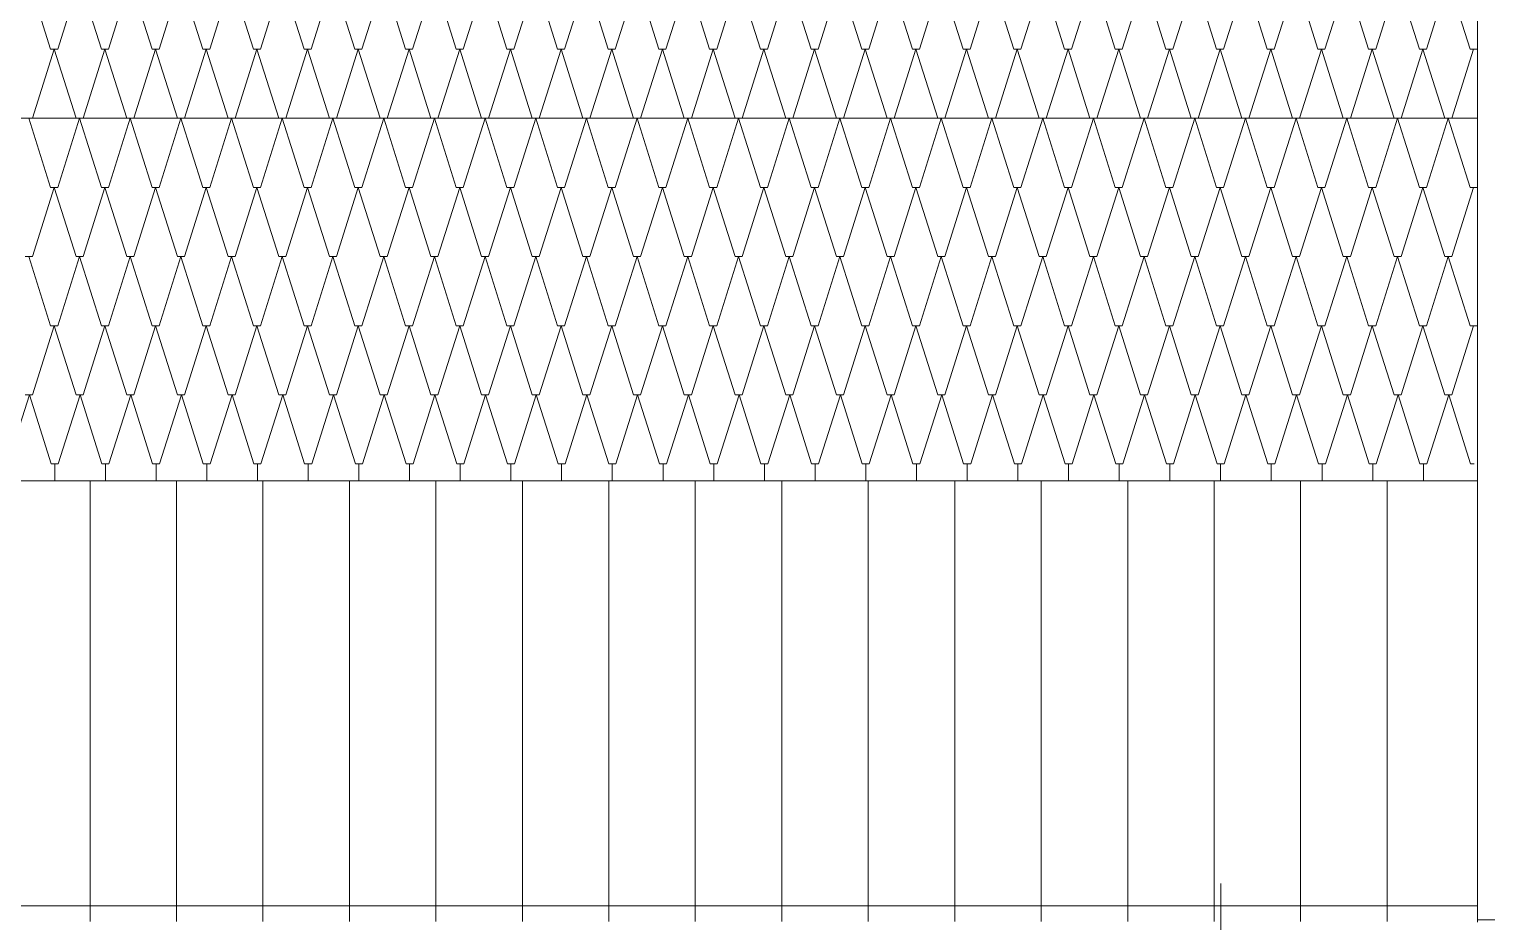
# Model space of a CAD drawing. Header units: millimetres. Extents: x 2399 to 111977, y 1313 to 59551.
# Drawn here: x 77192 to 81462, y 36665 to 39283 of the extents above; entities that cross this region are included whole.
import ezdxf

# ---------------------------------------------------------------- set-up
doc = ezdxf.new("R2010")
doc.units = ezdxf.units.MM
doc.linetypes.add('Невидимая', pattern=[391.222223, 282.222223, -109])
doc.linetypes.add('Штрихпунктирная', pattern=[670.277762, 352.777767, -176.388884, 0, -141.111112])
doc.layers.add('hatch1', color=7, linetype='Continuous', lineweight=20, true_color=0x6a6a6a)
doc.layers.add('main line', color=7, linetype='Continuous', lineweight=13)

msp = doc.modelspace()

# ---------------------------------------------------------------- linework, layer by layer
at = {"layer": 'hatch1', "color": 251, "linetype": 'Continuous', "lineweight": 20, "true_color": 0x6a6a6a}
for p, q in [((77190.8958, 39426.3344), (77254.8439, 39223.6847)), ((77339.3833, 39426.3344), (77275.4352, 39223.6847)), ((77339.3833, 39426.3344), (77403.3315, 39223.6847)), ((77487.8709, 39426.3344), (77423.9228, 39223.6847)), ((77487.8709, 39426.3344), (77551.8191, 39223.6847)), ((77636.3585, 39426.3344), (77572.4104, 39223.6847)), ((77636.3585, 39426.3344), (77700.3067, 39223.6847)), ((77784.8461, 39426.3344), (77720.898, 39223.6847)), ((77784.8461, 39426.3344), (77848.7942, 39223.6847)), ((77933.3337, 39426.3344), (77869.3856, 39223.6847)), ((77933.3337, 39426.3344), (77997.2818, 39223.6847)), ((78081.8213, 39426.3344), (78017.8732, 39223.6847)), ((78081.8213, 39426.3344), (78145.7694, 39223.6847)), ((78230.3089, 39426.3344), (78166.3607, 39223.6847)), ((78230.3089, 39426.3344), (78294.257, 39223.6847)), ((78378.7965, 39426.3344), (78314.8483, 39223.6847)), ((78378.7965, 39426.3344), (78442.7446, 39223.6847)), ((78527.284, 39426.3344), (78463.3359, 39223.6847)), ((78527.284, 39426.3344), (78591.2322, 39223.6847)), ((78675.7716, 39426.3344), (78611.8235, 39223.6847)), ((78675.7716, 39426.3344), (78739.7198, 39223.6847)), ((78824.2592, 39426.3344), (78760.3111, 39223.6847)), ((78824.2592, 39426.3344), (78888.2074, 39223.6847)), ((78972.7468, 39426.3344), (78908.7987, 39223.6847)), ((78972.7468, 39426.3344), (79036.6949, 39223.6847)), ((79121.2344, 39426.3344), (79057.2863, 39223.6847)), ((79121.2344, 39426.3344), (79185.1825, 39223.6847)), ((79269.722, 39426.3344), (79205.7739, 39223.6847)), ((79269.722, 39426.3344), (79333.6701, 39223.6847)), ((79418.2096, 39426.3344), (79354.2614, 39223.6847)), ((79418.2096, 39426.3344), (79482.1577, 39223.6847)), ((79566.6972, 39426.3344), (79502.749, 39223.6847)), ((79566.6972, 39426.3344), (79630.6453, 39223.6847)), ((79715.1847, 39426.3344), (79651.2366, 39223.6847)), ((79715.1847, 39426.3344), (79779.1329, 39223.6847)), ((79863.6723, 39426.3344), (79799.7242, 39223.6847)), ((79863.6723, 39426.3344), (79927.6205, 39223.6847)), ((80012.1599, 39426.3344), (79948.2118, 39223.6847)), ((80012.1599, 39426.3344), (80076.1081, 39223.6847)), ((80160.6475, 39426.3344), (80096.6994, 39223.6847)), ((80160.6475, 39426.3344), (80224.5956, 39223.6847)), ((80309.1351, 39426.3344), (80245.187, 39223.6847)), ((80309.1351, 39426.3344), (80373.0832, 39223.6847)), ((80457.6227, 39426.3344), (80393.6746, 39223.6847)), ((80457.6227, 39426.3344), (80521.5708, 39223.6847)), ((80606.1103, 39426.3344), (80542.1621, 39223.6847)), ((80606.1103, 39426.3344), (80670.0584, 39223.6847)), ((80754.5979, 39426.3344), (80690.6497, 39223.6847)), ((80754.5979, 39426.3344), (80818.546, 39223.6847)), ((80903.0855, 39426.3344), (80839.1373, 39223.6847)), ((80903.0855, 39426.3344), (80967.0336, 39223.6847)), ((81051.573, 39426.3344), (80987.6249, 39223.6847)), ((81051.573, 39426.3344), (81115.5212, 39223.6847)), ((81200.0606, 39426.3344), (81136.1125, 39223.6847)), ((81200.0606, 39426.3344), (81264.0088, 39223.6847)), ((81348.5482, 39426.3344), (81284.6001, 39223.6847)), ((81348.5482, 39426.3344), (81412.4963, 39223.6847)), ((77265.1395, 39223.6847), (77201.1914, 39021.035)), ((77275.4352, 39223.6847), (77254.8439, 39223.6847)), ((77265.1395, 39223.6847), (77329.0877, 39021.035)), ((77413.6271, 39223.6847), (77349.679, 39021.035)), ((77423.9228, 39223.6847), (77403.3315, 39223.6847)), ((77413.6271, 39223.6847), (77477.5753, 39021.035)), ((77562.1147, 39223.6847), (77498.1666, 39021.035)), ((77572.4104, 39223.6847), (77551.8191, 39223.6847)), ((77562.1147, 39223.6847), (77626.0629, 39021.035)), ((77710.6023, 39223.6847), (77646.6542, 39021.035)), ((77720.898, 39223.6847), (77700.3067, 39223.6847)), ((77710.6023, 39223.6847), (77774.5504, 39021.035)), ((77859.0899, 39223.6847), (77795.1418, 39021.035)), ((77869.3856, 39223.6847), (77848.7942, 39223.6847)), ((77859.0899, 39223.6847), (77923.038, 39021.035)), ((78007.5775, 39223.6847), (77943.6294, 39021.035)), ((78017.8732, 39223.6847), (77997.2818, 39223.6847)), ((78007.5775, 39223.6847), (78071.5256, 39021.035)), ((78156.0651, 39223.6847), (78092.1169, 39021.035)), ((78166.3607, 39223.6847), (78145.7694, 39223.6847)), ((78156.0651, 39223.6847), (78220.0132, 39021.035)), ((78304.5527, 39223.6847), (78240.6045, 39021.035)), ((78314.8483, 39223.6847), (78294.257, 39223.6847)), ((78304.5527, 39223.6847), (78368.5008, 39021.035)), ((78453.0403, 39223.6847), (78389.0921, 39021.035)), ((78463.3359, 39223.6847), (78442.7446, 39223.6847)), ((78453.0403, 39223.6847), (78516.9884, 39021.035)), ((78601.5278, 39223.6847), (78537.5797, 39021.035)), ((78611.8235, 39223.6847), (78591.2322, 39223.6847)), ((78601.5278, 39223.6847), (78665.476, 39021.035)), ((78750.0154, 39223.6847), (78686.0673, 39021.035)), ((78760.3111, 39223.6847), (78739.7198, 39223.6847)), ((78750.0154, 39223.6847), (78813.9636, 39021.035)), ((78898.503, 39223.6847), (78834.5549, 39021.035)), ((78908.7987, 39223.6847), (78888.2074, 39223.6847)), ((78898.503, 39223.6847), (78962.4511, 39021.035)), ((79046.9906, 39223.6847), (78983.0425, 39021.035)), ((79057.2863, 39223.6847), (79036.6949, 39223.6847)), ((79046.9906, 39223.6847), (79110.9387, 39021.035)), ((79195.4782, 39223.6847), (79131.5301, 39021.035)), ((79205.7739, 39223.6847), (79185.1825, 39223.6847)), ((79195.4782, 39223.6847), (79259.4263, 39021.035)), ((79343.9658, 39223.6847), (79280.0176, 39021.035)), ((79354.2614, 39223.6847), (79333.6701, 39223.6847)), ((79343.9658, 39223.6847), (79407.9139, 39021.035)), ((79492.4534, 39223.6847), (79428.5052, 39021.035)), ((79502.749, 39223.6847), (79482.1577, 39223.6847)), ((79492.4534, 39223.6847), (79556.4015, 39021.035)), ((79640.941, 39223.6847), (79576.9928, 39021.035)), ((79651.2366, 39223.6847), (79630.6453, 39223.6847)), ((79640.941, 39223.6847), (79704.8891, 39021.035)), ((79789.4285, 39223.6847), (79725.4804, 39021.035)), ((79799.7242, 39223.6847), (79779.1329, 39223.6847)), ((79789.4285, 39223.6847), (79853.3767, 39021.035)), ((79937.9161, 39223.6847), (79873.968, 39021.035)), ((79948.2118, 39223.6847), (79927.6205, 39223.6847)), ((79937.9161, 39223.6847), (80001.8643, 39021.035)), ((80086.4037, 39223.6847), (80022.4556, 39021.035)), ((80096.6994, 39223.6847), (80076.1081, 39223.6847)), ((80086.4037, 39223.6847), (80150.3519, 39021.035)), ((80234.8913, 39223.6847), (80170.9432, 39021.035)), ((80245.187, 39223.6847), (80224.5956, 39223.6847)), ((80234.8913, 39223.6847), (80298.8394, 39021.035)), ((80383.3789, 39223.6847), (80319.4308, 39021.035)), ((80393.6746, 39223.6847), (80373.0832, 39223.6847)), ((80383.3789, 39223.6847), (80447.327, 39021.035)), ((80531.8665, 39223.6847), (80467.9183, 39021.035)), ((80542.1621, 39223.6847), (80521.5708, 39223.6847)), ((80531.8665, 39223.6847), (80595.8146, 39021.035)), ((80680.3541, 39223.6847), (80616.4059, 39021.035)), ((80690.6497, 39223.6847), (80670.0584, 39223.6847)), ((80680.3541, 39223.6847), (80744.3022, 39021.035)), ((80828.8417, 39223.6847), (80764.8935, 39021.035)), ((80839.1373, 39223.6847), (80818.546, 39223.6847)), ((80828.8417, 39223.6847), (80892.7898, 39021.035)), ((80977.3292, 39223.6847), (80913.3811, 39021.035)), ((80987.6249, 39223.6847), (80967.0336, 39223.6847)), ((80977.3292, 39223.6847), (81041.2774, 39021.035)), ((81125.8168, 39223.6847), (81061.8687, 39021.035)), ((81136.1125, 39223.6847), (81115.5212, 39223.6847)), ((81125.8168, 39223.6847), (81189.765, 39021.035)), ((81274.3044, 39223.6847), (81210.3563, 39021.035)), ((81284.6001, 39223.6847), (81264.0088, 39223.6847)), ((81274.3044, 39223.6847), (81338.2526, 39021.035)), ((81422.792, 39223.6847), (81358.8439, 39021.035)), ((81433.0877, 39223.6847), (81412.4963, 39223.6847)), ((77201.1914, 39021.035), (77180.6001, 39021.035)), ((77190.8958, 39021.035), (77254.8439, 38818.3853)), ((77339.3833, 39021.035), (77275.4352, 38818.3853)), ((77349.679, 39021.035), (77329.0877, 39021.035)), ((77339.3833, 39021.035), (77403.3315, 38818.3853)), ((77487.8709, 39021.035), (77423.9228, 38818.3853)), ((77498.1666, 39021.035), (77477.5753, 39021.035)), ((77487.8709, 39021.035), (77551.8191, 38818.3853)), ((77636.3585, 39021.035), (77572.4104, 38818.3853)), ((77646.6542, 39021.035), (77626.0629, 39021.035)), ((77636.3585, 39021.035), (77700.3067, 38818.3853)), ((77784.8461, 39021.035), (77720.898, 38818.3853)), ((77795.1418, 39021.035), (77774.5504, 39021.035)), ((77784.8461, 39021.035), (77848.7942, 38818.3853)), ((77933.3337, 39021.035), (77869.3856, 38818.3853)), ((77943.6294, 39021.035), (77923.038, 39021.035)), ((77933.3337, 39021.035), (77997.2818, 38818.3853)), ((78081.8213, 39021.035), (78017.8732, 38818.3853)), ((78092.1169, 39021.035), (78071.5256, 39021.035)), ((78081.8213, 39021.035), (78145.7694, 38818.3853)), ((78230.3089, 39021.035), (78166.3607, 38818.3853)), ((78240.6045, 39021.035), (78220.0132, 39021.035)), ((78230.3089, 39021.035), (78294.257, 38818.3853)), ((78378.7965, 39021.035), (78314.8483, 38818.3853)), ((78389.0921, 39021.035), (78368.5008, 39021.035)), ((78378.7965, 39021.035), (78442.7446, 38818.3853)), ((78527.284, 39021.035), (78463.3359, 38818.3853)), ((78537.5797, 39021.035), (78516.9884, 39021.035)), ((78527.284, 39021.035), (78591.2322, 38818.3853)), ((78675.7716, 39021.035), (78611.8235, 38818.3853)), ((78686.0673, 39021.035), (78665.476, 39021.035)), ((78675.7716, 39021.035), (78739.7198, 38818.3853)), ((78824.2592, 39021.035), (78760.3111, 38818.3853)), ((78834.5549, 39021.035), (78813.9636, 39021.035)), ((78824.2592, 39021.035), (78888.2074, 38818.3853)), ((78972.7468, 39021.035), (78908.7987, 38818.3853)), ((78983.0425, 39021.035), (78962.4511, 39021.035)), ((78972.7468, 39021.035), (79036.6949, 38818.3853)), ((79121.2344, 39021.035), (79057.2863, 38818.3853)), ((79131.5301, 39021.035), (79110.9387, 39021.035)), ((79121.2344, 39021.035), (79185.1825, 38818.3853)), ((79269.722, 39021.035), (79205.7739, 38818.3853)), ((79280.0176, 39021.035), (79259.4263, 39021.035)), ((79269.722, 39021.035), (79333.6701, 38818.3853)), ((79418.2096, 39021.035), (79354.2614, 38818.3853)), ((79428.5052, 39021.035), (79407.9139, 39021.035)), ((79418.2096, 39021.035), (79482.1577, 38818.3853)), ((79566.6972, 39021.035), (79502.749, 38818.3853)), ((79576.9928, 39021.035), (79556.4015, 39021.035)), ((79566.6972, 39021.035), (79630.6453, 38818.3853)), ((79715.1847, 39021.035), (79651.2366, 38818.3853)), ((79725.4804, 39021.035), (79704.8891, 39021.035)), ((79715.1847, 39021.035), (79779.1329, 38818.3853)), ((79863.6723, 39021.035), (79799.7242, 38818.3853)), ((79873.968, 39021.035), (79853.3767, 39021.035)), ((79863.6723, 39021.035), (79927.6205, 38818.3853)), ((80012.1599, 39021.035), (79948.2118, 38818.3853)), ((80022.4556, 39021.035), (80001.8643, 39021.035)), ((80012.1599, 39021.035), (80076.1081, 38818.3853)), ((80160.6475, 39021.035), (80096.6994, 38818.3853)), ((80170.9432, 39021.035), (80150.3519, 39021.035)), ((80160.6475, 39021.035), (80224.5956, 38818.3853)), ((80309.1351, 39021.035), (80245.187, 38818.3853)), ((80319.4308, 39021.035), (80298.8394, 39021.035)), ((80309.1351, 39021.035), (80373.0832, 38818.3853)), ((80457.6227, 39021.035), (80393.6746, 38818.3853)), ((80467.9183, 39021.035), (80447.327, 39021.035)), ((80457.6227, 39021.035), (80521.5708, 38818.3853)), ((80606.1103, 39021.035), (80542.1621, 38818.3853)), ((80616.4059, 39021.035), (80595.8146, 39021.035)), ((80606.1103, 39021.035), (80670.0584, 38818.3853)), ((80754.5979, 39021.035), (80690.6497, 38818.3853)), ((80764.8935, 39021.035), (80744.3022, 39021.035)), ((80754.5979, 39021.035), (80818.546, 38818.3853)), ((80903.0855, 39021.035), (80839.1373, 38818.3853)), ((80913.3811, 39021.035), (80892.7898, 39021.035)), ((80903.0855, 39021.035), (80967.0336, 38818.3853)), ((81051.573, 39021.035), (80987.6249, 38818.3853)), ((81061.8687, 39021.035), (81041.2774, 39021.035)), ((81051.573, 39021.035), (81115.5212, 38818.3853)), ((81200.0606, 39021.035), (81136.1125, 38818.3853)), ((81210.3563, 39021.035), (81189.765, 39021.035)), ((81200.0606, 39021.035), (81264.0088, 38818.3853)), ((81348.5482, 39021.035), (81284.6001, 38818.3853)), ((81358.8439, 39021.035), (81338.2526, 39021.035)), ((81348.5482, 39021.035), (81412.4963, 38818.3853)), ((77265.1395, 38818.3853), (77201.1914, 38615.7357)), ((77275.4352, 38818.3853), (77254.8439, 38818.3853)), ((77265.1395, 38818.3853), (77329.0877, 38615.7357)), ((77413.6271, 38818.3853), (77349.679, 38615.7357)), ((77423.9228, 38818.3853), (77403.3315, 38818.3853)), ((77413.6271, 38818.3853), (77477.5753, 38615.7357)), ((77562.1147, 38818.3853), (77498.1666, 38615.7357)), ((77572.4104, 38818.3853), (77551.8191, 38818.3853)), ((77562.1147, 38818.3853), (77626.0629, 38615.7357)), ((77710.6023, 38818.3853), (77646.6542, 38615.7357)), ((77720.898, 38818.3853), (77700.3067, 38818.3853)), ((77710.6023, 38818.3853), (77774.5504, 38615.7357)), ((77859.0899, 38818.3853), (77795.1418, 38615.7357)), ((77869.3856, 38818.3853), (77848.7942, 38818.3853)), ((77859.0899, 38818.3853), (77923.038, 38615.7357)), ((78007.5775, 38818.3853), (77943.6294, 38615.7357)), ((78017.8732, 38818.3853), (77997.2818, 38818.3853)), ((78007.5775, 38818.3853), (78071.5256, 38615.7357)), ((78156.0651, 38818.3853), (78092.1169, 38615.7357)), ((78166.3607, 38818.3853), (78145.7694, 38818.3853)), ((78156.0651, 38818.3853), (78220.0132, 38615.7357)), ((78304.5527, 38818.3853), (78240.6045, 38615.7357)), ((78314.8483, 38818.3853), (78294.257, 38818.3853)), ((78304.5527, 38818.3853), (78368.5008, 38615.7357)), ((78453.0403, 38818.3853), (78389.0921, 38615.7357)), ((78463.3359, 38818.3853), (78442.7446, 38818.3853)), ((78453.0403, 38818.3853), (78516.9884, 38615.7357)), ((78601.5278, 38818.3853), (78537.5797, 38615.7357)), ((78611.8235, 38818.3853), (78591.2322, 38818.3853)), ((78601.5278, 38818.3853), (78665.476, 38615.7357)), ((78750.0154, 38818.3853), (78686.0673, 38615.7357)), ((78760.3111, 38818.3853), (78739.7198, 38818.3853)), ((78750.0154, 38818.3853), (78813.9636, 38615.7357)), ((78898.503, 38818.3853), (78834.5549, 38615.7357)), ((78908.7987, 38818.3853), (78888.2074, 38818.3853)), ((78898.503, 38818.3853), (78962.4511, 38615.7357)), ((79046.9906, 38818.3853), (78983.0425, 38615.7357)), ((79057.2863, 38818.3853), (79036.6949, 38818.3853)), ((79046.9906, 38818.3853), (79110.9387, 38615.7357)), ((79195.4782, 38818.3853), (79131.5301, 38615.7357)), ((79205.7739, 38818.3853), (79185.1825, 38818.3853)), ((79195.4782, 38818.3853), (79259.4263, 38615.7357)), ((79343.9658, 38818.3853), (79280.0176, 38615.7357)), ((79354.2614, 38818.3853), (79333.6701, 38818.3853)), ((79343.9658, 38818.3853), (79407.9139, 38615.7357)), ((79492.4534, 38818.3853), (79428.5052, 38615.7357)), ((79502.749, 38818.3853), (79482.1577, 38818.3853)), ((79492.4534, 38818.3853), (79556.4015, 38615.7357)), ((79640.941, 38818.3853), (79576.9928, 38615.7357)), ((79651.2366, 38818.3853), (79630.6453, 38818.3853)), ((79640.941, 38818.3853), (79704.8891, 38615.7357)), ((79789.4285, 38818.3853), (79725.4804, 38615.7357)), ((79799.7242, 38818.3853), (79779.1329, 38818.3853)), ((79789.4285, 38818.3853), (79853.3767, 38615.7357)), ((79937.9161, 38818.3853), (79873.968, 38615.7357)), ((79948.2118, 38818.3853), (79927.6205, 38818.3853)), ((79937.9161, 38818.3853), (80001.8643, 38615.7357)), ((80086.4037, 38818.3853), (80022.4556, 38615.7357)), ((80096.6994, 38818.3853), (80076.1081, 38818.3853)), ((80086.4037, 38818.3853), (80150.3519, 38615.7357)), ((80234.8913, 38818.3853), (80170.9432, 38615.7357)), ((80245.187, 38818.3853), (80224.5956, 38818.3853)), ((80234.8913, 38818.3853), (80298.8394, 38615.7357)), ((80383.3789, 38818.3853), (80319.4308, 38615.7357)), ((80393.6746, 38818.3853), (80373.0832, 38818.3853)), ((80383.3789, 38818.3853), (80447.327, 38615.7357)), ((80531.8665, 38818.3853), (80467.9183, 38615.7357)), ((80542.1621, 38818.3853), (80521.5708, 38818.3853)), ((80531.8665, 38818.3853), (80595.8146, 38615.7357)), ((80680.3541, 38818.3853), (80616.4059, 38615.7357)), ((80690.6497, 38818.3853), (80670.0584, 38818.3853)), ((80680.3541, 38818.3853), (80744.3022, 38615.7357)), ((80828.8417, 38818.3853), (80764.8935, 38615.7357)), ((80839.1373, 38818.3853), (80818.546, 38818.3853)), ((80828.8417, 38818.3853), (80892.7898, 38615.7357)), ((80977.3292, 38818.3853), (80913.3811, 38615.7357)), ((80987.6249, 38818.3853), (80967.0336, 38818.3853)), ((80977.3292, 38818.3853), (81041.2774, 38615.7357)), ((81125.8168, 38818.3853), (81061.8687, 38615.7357)), ((81136.1125, 38818.3853), (81115.5212, 38818.3853)), ((81125.8168, 38818.3853), (81189.765, 38615.7357)), ((81274.3044, 38818.3853), (81210.3563, 38615.7357)), ((81284.6001, 38818.3853), (81264.0088, 38818.3853)), ((81274.3044, 38818.3853), (81338.2526, 38615.7357)), ((81422.792, 38818.3853), (81358.8439, 38615.7357)), ((81433.0877, 38818.3853), (81412.4963, 38818.3853)), ((77201.1914, 38615.7357), (77180.6001, 38615.7357)), ((77190.8958, 38615.7357), (77254.8439, 38413.086)), ((77339.3833, 38615.7357), (77275.4352, 38413.086)), ((77349.679, 38615.7357), (77329.0877, 38615.7357)), ((77339.3833, 38615.7357), (77403.3315, 38413.086)), ((77487.8709, 38615.7357), (77423.9228, 38413.086)), ((77498.1666, 38615.7357), (77477.5753, 38615.7357)), ((77487.8709, 38615.7357), (77551.8191, 38413.086)), ((77636.3585, 38615.7357), (77572.4104, 38413.086)), ((77646.6542, 38615.7357), (77626.0629, 38615.7357)), ((77636.3585, 38615.7357), (77700.3067, 38413.086)), ((77784.8461, 38615.7357), (77720.898, 38413.086)), ((77795.1418, 38615.7357), (77774.5504, 38615.7357)), ((77784.8461, 38615.7357), (77848.7942, 38413.086)), ((77933.3337, 38615.7357), (77869.3856, 38413.086)), ((77943.6294, 38615.7357), (77923.038, 38615.7357)), ((77933.3337, 38615.7357), (77997.2818, 38413.086)), ((78081.8213, 38615.7357), (78017.8732, 38413.086)), ((78092.1169, 38615.7357), (78071.5256, 38615.7357)), ((78081.8213, 38615.7357), (78145.7694, 38413.086)), ((78230.3089, 38615.7357), (78166.3607, 38413.086)), ((78240.6045, 38615.7357), (78220.0132, 38615.7357)), ((78230.3089, 38615.7357), (78294.257, 38413.086)), ((78378.7965, 38615.7357), (78314.8483, 38413.086)), ((78389.0921, 38615.7357), (78368.5008, 38615.7357)), ((78378.7965, 38615.7357), (78442.7446, 38413.086)), ((78527.284, 38615.7357), (78463.3359, 38413.086)), ((78537.5797, 38615.7357), (78516.9884, 38615.7357)), ((78527.284, 38615.7357), (78591.2322, 38413.086)), ((78675.7716, 38615.7357), (78611.8235, 38413.086)), ((78686.0673, 38615.7357), (78665.476, 38615.7357)), ((78675.7716, 38615.7357), (78739.7198, 38413.086)), ((78824.2592, 38615.7357), (78760.3111, 38413.086)), ((78834.5549, 38615.7357), (78813.9636, 38615.7357)), ((78824.2592, 38615.7357), (78888.2074, 38413.086)), ((78972.7468, 38615.7357), (78908.7987, 38413.086)), ((78983.0425, 38615.7357), (78962.4511, 38615.7357)), ((78972.7468, 38615.7357), (79036.6949, 38413.086)), ((79121.2344, 38615.7357), (79057.2863, 38413.086)), ((79131.5301, 38615.7357), (79110.9387, 38615.7357)), ((79121.2344, 38615.7357), (79185.1825, 38413.086)), ((79269.722, 38615.7357), (79205.7739, 38413.086)), ((79280.0176, 38615.7357), (79259.4263, 38615.7357)), ((79269.722, 38615.7357), (79333.6701, 38413.086)), ((79418.2096, 38615.7357), (79354.2614, 38413.086)), ((79428.5052, 38615.7357), (79407.9139, 38615.7357)), ((79418.2096, 38615.7357), (79482.1577, 38413.086)), ((79566.6972, 38615.7357), (79502.749, 38413.086)), ((79576.9928, 38615.7357), (79556.4015, 38615.7357)), ((79566.6972, 38615.7357), (79630.6453, 38413.086)), ((79715.1847, 38615.7357), (79651.2366, 38413.086)), ((79725.4804, 38615.7357), (79704.8891, 38615.7357)), ((79715.1847, 38615.7357), (79779.1329, 38413.086)), ((79863.6723, 38615.7357), (79799.7242, 38413.086)), ((79873.968, 38615.7357), (79853.3767, 38615.7357)), ((79863.6723, 38615.7357), (79927.6205, 38413.086)), ((80012.1599, 38615.7357), (79948.2118, 38413.086)), ((80022.4556, 38615.7357), (80001.8643, 38615.7357)), ((80012.1599, 38615.7357), (80076.1081, 38413.086)), ((80160.6475, 38615.7357), (80096.6994, 38413.086)), ((80170.9432, 38615.7357), (80150.3519, 38615.7357)), ((80160.6475, 38615.7357), (80224.5956, 38413.086)), ((80309.1351, 38615.7357), (80245.187, 38413.086)), ((80319.4308, 38615.7357), (80298.8394, 38615.7357)), ((80309.1351, 38615.7357), (80373.0832, 38413.086)), ((80457.6227, 38615.7357), (80393.6746, 38413.086)), ((80467.9183, 38615.7357), (80447.327, 38615.7357)), ((80457.6227, 38615.7357), (80521.5708, 38413.086)), ((80606.1103, 38615.7357), (80542.1621, 38413.086)), ((80616.4059, 38615.7357), (80595.8146, 38615.7357)), ((80606.1103, 38615.7357), (80670.0584, 38413.086)), ((80754.5979, 38615.7357), (80690.6497, 38413.086)), ((80764.8935, 38615.7357), (80744.3022, 38615.7357)), ((80754.5979, 38615.7357), (80818.546, 38413.086)), ((80903.0855, 38615.7357), (80839.1373, 38413.086)), ((80913.3811, 38615.7357), (80892.7898, 38615.7357)), ((80903.0855, 38615.7357), (80967.0336, 38413.086)), ((81051.573, 38615.7357), (80987.6249, 38413.086)), ((81061.8687, 38615.7357), (81041.2774, 38615.7357)), ((81051.573, 38615.7357), (81115.5212, 38413.086)), ((81200.0606, 38615.7357), (81136.1125, 38413.086)), ((81210.3563, 38615.7357), (81189.765, 38615.7357)), ((81200.0606, 38615.7357), (81264.0088, 38413.086)), ((81348.5482, 38615.7357), (81284.6001, 38413.086)), ((81358.8439, 38615.7357), (81338.2526, 38615.7357)), ((81348.5482, 38615.7357), (81412.4963, 38413.086)), ((77265.1395, 38413.086), (77201.1914, 38210.4363)), ((77275.4352, 38413.086), (77254.8439, 38413.086)), ((77265.1395, 38413.086), (77329.0877, 38210.4363)), ((77413.6271, 38413.086), (77349.679, 38210.4363)), ((77423.9228, 38413.086), (77403.3315, 38413.086)), ((77413.6271, 38413.086), (77477.5753, 38210.4363)), ((77562.1147, 38413.086), (77498.1666, 38210.4363)), ((77572.4104, 38413.086), (77551.8191, 38413.086)), ((77562.1147, 38413.086), (77626.0629, 38210.4363)), ((77710.6023, 38413.086), (77646.6542, 38210.4363)), ((77720.898, 38413.086), (77700.3067, 38413.086)), ((77710.6023, 38413.086), (77774.5504, 38210.4363)), ((77859.0899, 38413.086), (77795.1418, 38210.4363)), ((77869.3856, 38413.086), (77848.7942, 38413.086)), ((77859.0899, 38413.086), (77923.038, 38210.4363)), ((78007.5775, 38413.086), (77943.6294, 38210.4363)), ((78017.8732, 38413.086), (77997.2818, 38413.086)), ((78007.5775, 38413.086), (78071.5256, 38210.4363)), ((78156.0651, 38413.086), (78092.1169, 38210.4363)), ((78166.3607, 38413.086), (78145.7694, 38413.086)), ((78156.0651, 38413.086), (78220.0132, 38210.4363)), ((78304.5527, 38413.086), (78240.6045, 38210.4363)), ((78314.8483, 38413.086), (78294.257, 38413.086)), ((78304.5527, 38413.086), (78368.5008, 38210.4363)), ((78453.0403, 38413.086), (78389.0921, 38210.4363)), ((78463.3359, 38413.086), (78442.7446, 38413.086)), ((78453.0403, 38413.086), (78516.9884, 38210.4363)), ((78601.5278, 38413.086), (78537.5797, 38210.4363)), ((78611.8235, 38413.086), (78591.2322, 38413.086)), ((78601.5278, 38413.086), (78665.476, 38210.4363)), ((78750.0154, 38413.086), (78686.0673, 38210.4363)), ((78760.3111, 38413.086), (78739.7198, 38413.086)), ((78750.0154, 38413.086), (78813.9636, 38210.4363)), ((78898.503, 38413.086), (78834.5549, 38210.4363)), ((78908.7987, 38413.086), (78888.2074, 38413.086)), ((78898.503, 38413.086), (78962.4511, 38210.4363)), ((79046.9906, 38413.086), (78983.0425, 38210.4363)), ((79057.2863, 38413.086), (79036.6949, 38413.086)), ((79046.9906, 38413.086), (79110.9387, 38210.4363)), ((79195.4782, 38413.086), (79131.5301, 38210.4363)), ((79205.7739, 38413.086), (79185.1825, 38413.086)), ((79195.4782, 38413.086), (79259.4263, 38210.4363)), ((79343.9658, 38413.086), (79280.0176, 38210.4363)), ((79354.2614, 38413.086), (79333.6701, 38413.086)), ((79343.9658, 38413.086), (79407.9139, 38210.4363)), ((79492.4534, 38413.086), (79428.5052, 38210.4363)), ((79502.749, 38413.086), (79482.1577, 38413.086)), ((79492.4534, 38413.086), (79556.4015, 38210.4363)), ((79640.941, 38413.086), (79576.9928, 38210.4363)), ((79651.2366, 38413.086), (79630.6453, 38413.086)), ((79640.941, 38413.086), (79704.8891, 38210.4363)), ((79789.4285, 38413.086), (79725.4804, 38210.4363)), ((79799.7242, 38413.086), (79779.1329, 38413.086)), ((79789.4285, 38413.086), (79853.3767, 38210.4363)), ((79937.9161, 38413.086), (79873.968, 38210.4363)), ((79948.2118, 38413.086), (79927.6205, 38413.086)), ((79937.9161, 38413.086), (80001.8643, 38210.4363)), ((80086.4037, 38413.086), (80022.4556, 38210.4363)), ((80096.6994, 38413.086), (80076.1081, 38413.086)), ((80086.4037, 38413.086), (80150.3519, 38210.4363)), ((80234.8913, 38413.086), (80170.9432, 38210.4363)), ((80245.187, 38413.086), (80224.5956, 38413.086)), ((80234.8913, 38413.086), (80298.8394, 38210.4363)), ((80383.3789, 38413.086), (80319.4308, 38210.4363)), ((80393.6746, 38413.086), (80373.0832, 38413.086)), ((80383.3789, 38413.086), (80447.327, 38210.4363)), ((80531.8665, 38413.086), (80467.9183, 38210.4363)), ((80542.1621, 38413.086), (80521.5708, 38413.086)), ((80531.8665, 38413.086), (80595.8146, 38210.4363)), ((80680.3541, 38413.086), (80616.4059, 38210.4363)), ((80690.6497, 38413.086), (80670.0584, 38413.086)), ((80680.3541, 38413.086), (80744.3022, 38210.4363)), ((80828.8417, 38413.086), (80764.8935, 38210.4363)), ((80839.1373, 38413.086), (80818.546, 38413.086)), ((80828.8417, 38413.086), (80892.7898, 38210.4363)), ((80977.3292, 38413.086), (80913.3811, 38210.4363)), ((80987.6249, 38413.086), (80967.0336, 38413.086)), ((80977.3292, 38413.086), (81041.2774, 38210.4363)), ((81125.8168, 38413.086), (81061.8687, 38210.4363)), ((81136.1125, 38413.086), (81115.5212, 38413.086)), ((81125.8168, 38413.086), (81189.765, 38210.4363)), ((81274.3044, 38413.086), (81210.3563, 38210.4363)), ((81284.6001, 38413.086), (81264.0088, 38413.086)), ((81274.3044, 38413.086), (81338.2526, 38210.4363)), ((81422.792, 38413.086), (81358.8439, 38210.4363)), ((81433.0877, 38413.086), (81412.4963, 38413.086)), ((77192.4444, 38210.4363), (77128.4963, 38007.7866)), ((77201.1914, 38210.4363), (77180.6001, 38210.4363)), ((77192.4444, 38210.4363), (77256.3925, 38007.7866)), ((77340.932, 38210.4363), (77276.9839, 38007.7866)), ((77349.679, 38210.4363), (77329.0877, 38210.4363)), ((77339.3833, 38210.4363), (77338.9962, 38209.2094)), ((77339.3833, 38210.4363), (77339.7705, 38209.2094)), ((77340.932, 38210.4363), (77404.8801, 38007.7866)), ((77489.4196, 38210.4363), (77425.4715, 38007.7866)), ((77498.1666, 38210.4363), (77477.5753, 38210.4363)), ((77487.8709, 38210.4363), (77487.4838, 38209.2094)), ((77487.8709, 38210.4363), (77488.2581, 38209.2094)), ((77489.4196, 38210.4363), (77553.3677, 38007.7866)), ((77637.9072, 38210.4363), (77573.959, 38007.7866)), ((77646.6542, 38210.4363), (77626.0629, 38210.4363)), ((77636.3585, 38210.4363), (77635.9714, 38209.2094)), ((77636.3585, 38210.4363), (77636.7457, 38209.2094)), ((77637.9072, 38210.4363), (77701.8553, 38007.7866)), ((77786.3948, 38210.4363), (77722.4466, 38007.7866)), ((77795.1418, 38210.4363), (77774.5504, 38210.4363)), ((77784.8461, 38210.4363), (77784.459, 38209.2094)), ((77784.8461, 38210.4363), (77785.2332, 38209.2094)), ((77786.3948, 38210.4363), (77850.3429, 38007.7866)), ((77934.8824, 38210.4363), (77870.9342, 38007.7866)), ((77943.6294, 38210.4363), (77923.038, 38210.4363)), ((77933.3337, 38210.4363), (77932.9466, 38209.2094)), ((77933.3337, 38210.4363), (77933.7208, 38209.2094)), ((77934.8824, 38210.4363), (77998.8305, 38007.7866)), ((78083.3699, 38210.4363), (78019.4218, 38007.7866)), ((78092.1169, 38210.4363), (78071.5256, 38210.4363)), ((78081.8213, 38210.4363), (78081.4341, 38209.2094)), ((78081.8213, 38210.4363), (78082.2084, 38209.2094)), ((78083.3699, 38210.4363), (78147.3181, 38007.7866)), ((78231.8575, 38210.4363), (78167.9094, 38007.7866)), ((78240.6045, 38210.4363), (78220.0132, 38210.4363)), ((78230.3089, 38210.4363), (78229.9217, 38209.2094)), ((78230.3089, 38210.4363), (78230.696, 38209.2094)), ((78231.8575, 38210.4363), (78295.8057, 38007.7866)), ((78380.3451, 38210.4363), (78316.397, 38007.7866)), ((78389.0921, 38210.4363), (78368.5008, 38210.4363)), ((78378.7965, 38210.4363), (78378.4093, 38209.2094)), ((78378.7965, 38210.4363), (78379.1836, 38209.2094)), ((78380.3451, 38210.4363), (78444.2933, 38007.7866)), ((78528.8327, 38210.4363), (78464.8846, 38007.7866)), ((78537.5797, 38210.4363), (78516.9884, 38210.4363)), ((78527.284, 38210.4363), (78526.8969, 38209.2094)), ((78527.284, 38210.4363), (78527.6712, 38209.2094)), ((78528.8327, 38210.4363), (78592.7808, 38007.7866)), ((78677.3203, 38210.4363), (78613.3722, 38007.7866)), ((78686.0673, 38210.4363), (78665.476, 38210.4363)), ((78675.7716, 38210.4363), (78675.3845, 38209.2094)), ((78675.7716, 38210.4363), (78676.1588, 38209.2094)), ((78677.3203, 38210.4363), (78741.2684, 38007.7866)), ((78825.8079, 38210.4363), (78761.8598, 38007.7866)), ((78834.5549, 38210.4363), (78813.9636, 38210.4363)), ((78824.2592, 38210.4363), (78823.8721, 38209.2094)), ((78824.2592, 38210.4363), (78824.6464, 38209.2094)), ((78825.8079, 38210.4363), (78889.756, 38007.7866)), ((78974.2955, 38210.4363), (78910.3473, 38007.7866)), ((78983.0425, 38210.4363), (78962.4511, 38210.4363)), ((78972.7468, 38210.4363), (78972.3597, 38209.2094)), ((78972.7468, 38210.4363), (78973.1339, 38209.2094)), ((78974.2955, 38210.4363), (79038.2436, 38007.7866)), ((79122.7831, 38210.4363), (79058.8349, 38007.7866)), ((79131.5301, 38210.4363), (79110.9387, 38210.4363)), ((79121.2344, 38210.4363), (79120.8473, 38209.2094)), ((79121.2344, 38210.4363), (79121.6215, 38209.2094)), ((79122.7831, 38210.4363), (79186.7312, 38007.7866)), ((79271.2706, 38210.4363), (79207.3225, 38007.7866)), ((79280.0176, 38210.4363), (79259.4263, 38210.4363)), ((79269.722, 38210.4363), (79269.3348, 38209.2094)), ((79269.722, 38210.4363), (79270.1091, 38209.2094)), ((79271.2706, 38210.4363), (79335.2188, 38007.7866)), ((79419.7582, 38210.4363), (79355.8101, 38007.7866)), ((79428.5052, 38210.4363), (79407.9139, 38210.4363)), ((79418.2096, 38210.4363), (79417.8224, 38209.2094)), ((79418.2096, 38210.4363), (79418.5967, 38209.2094)), ((79419.7582, 38210.4363), (79483.7064, 38007.7866)), ((79568.2458, 38210.4363), (79504.2977, 38007.7866)), ((79576.9928, 38210.4363), (79556.4015, 38210.4363)), ((79566.6972, 38210.4363), (79566.31, 38209.2094)), ((79566.6972, 38210.4363), (79567.0843, 38209.2094)), ((79568.2458, 38210.4363), (79632.194, 38007.7866)), ((79716.7334, 38210.4363), (79652.7853, 38007.7866)), ((79725.4804, 38210.4363), (79704.8891, 38210.4363)), ((79715.1847, 38210.4363), (79714.7976, 38209.2094)), ((79715.1847, 38210.4363), (79715.5719, 38209.2094)), ((79716.7334, 38210.4363), (79780.6815, 38007.7866)), ((79865.221, 38210.4363), (79801.2729, 38007.7866)), ((79873.968, 38210.4363), (79853.3767, 38210.4363)), ((79863.6723, 38210.4363), (79863.2852, 38209.2094)), ((79863.6723, 38210.4363), (79864.0595, 38209.2094)), ((79865.221, 38210.4363), (79929.1691, 38007.7866)), ((80013.7086, 38210.4363), (79949.7605, 38007.7866)), ((80022.4556, 38210.4363), (80001.8643, 38210.4363)), ((80012.1599, 38210.4363), (80011.7728, 38209.2094)), ((80012.1599, 38210.4363), (80012.5471, 38209.2094)), ((80013.7086, 38210.4363), (80077.6567, 38007.7866)), ((80162.1962, 38210.4363), (80098.248, 38007.7866)), ((80170.9432, 38210.4363), (80150.3519, 38210.4363)), ((80160.6475, 38210.4363), (80160.2604, 38209.2094)), ((80160.6475, 38210.4363), (80161.0346, 38209.2094)), ((80162.1962, 38210.4363), (80226.1443, 38007.7866)), ((80310.6838, 38210.4363), (80246.7356, 38007.7866)), ((80319.4308, 38210.4363), (80298.8394, 38210.4363)), ((80309.1351, 38210.4363), (80308.748, 38209.2094)), ((80309.1351, 38210.4363), (80309.5222, 38209.2094)), ((80310.6838, 38210.4363), (80374.6319, 38007.7866)), ((80459.1713, 38210.4363), (80395.2232, 38007.7866)), ((80467.9183, 38210.4363), (80447.327, 38210.4363)), ((80457.6227, 38210.4363), (80457.2356, 38209.2094)), ((80457.6227, 38210.4363), (80458.0098, 38209.2094)), ((80459.1713, 38210.4363), (80523.1195, 38007.7866)), ((80607.6589, 38210.4363), (80543.7108, 38007.7866)), ((80616.4059, 38210.4363), (80595.8146, 38210.4363)), ((80606.1103, 38210.4363), (80605.7231, 38209.2094)), ((80606.1103, 38210.4363), (80606.4974, 38209.2094)), ((80607.6589, 38210.4363), (80671.6071, 38007.7866)), ((80756.1465, 38210.4363), (80692.1984, 38007.7866)), ((80764.8935, 38210.4363), (80744.3022, 38210.4363)), ((80754.5979, 38210.4363), (80754.2107, 38209.2094)), ((80754.5979, 38210.4363), (80754.985, 38209.2094)), ((80756.1465, 38210.4363), (80820.0947, 38007.7866)), ((80904.6341, 38210.4363), (80840.686, 38007.7866)), ((80913.3811, 38210.4363), (80892.7898, 38210.4363)), ((80903.0855, 38210.4363), (80902.6983, 38209.2094)), ((80903.0855, 38210.4363), (80903.4726, 38209.2094)), ((80904.6341, 38210.4363), (80968.5822, 38007.7866)), ((81053.1217, 38210.4363), (80989.1736, 38007.7866)), ((81061.8687, 38210.4363), (81041.2774, 38210.4363)), ((81051.573, 38210.4363), (81051.1859, 38209.2094)), ((81051.573, 38210.4363), (81051.9602, 38209.2094)), ((81053.1217, 38210.4363), (81117.0698, 38007.7866)), ((81201.6093, 38210.4363), (81137.6612, 38007.7866)), ((81210.3563, 38210.4363), (81189.765, 38210.4363)), ((81200.0606, 38210.4363), (81199.6735, 38209.2094)), ((81200.0606, 38210.4363), (81200.4478, 38209.2094)), ((81201.6093, 38210.4363), (81265.5574, 38007.7866)), ((81350.0969, 38210.4363), (81286.1487, 38007.7866)), ((81358.8439, 38210.4363), (81338.2526, 38210.4363)), ((81348.5482, 38210.4363), (81348.1611, 38209.2094)), ((81348.5482, 38210.4363), (81348.9354, 38209.2094)), ((81350.0969, 38210.4363), (81414.045, 38007.7866)), ((77276.9839, 38007.7866), (77256.3925, 38007.7866)), ((77266.6882, 38007.7866), (77266.6882, 37957.876)), ((77425.4715, 38007.7866), (77404.8801, 38007.7866)), ((77415.1758, 38007.7866), (77415.1758, 37957.876)), ((77573.959, 38007.7866), (77553.3677, 38007.7866)), ((77563.6634, 38007.7866), (77563.6634, 37957.876)), ((77722.4466, 38007.7866), (77701.8553, 38007.7866)), ((77712.151, 38007.7866), (77712.151, 37957.876)), ((77870.9342, 38007.7866), (77850.3429, 38007.7866)), ((77860.6386, 38007.7866), (77860.6386, 37957.876)), ((78019.4218, 38007.7866), (77998.8305, 38007.7866)), ((78009.1262, 38007.7866), (78009.1262, 37957.876)), ((78167.9094, 38007.7866), (78147.3181, 38007.7866)), ((78157.6137, 38007.7866), (78157.6137, 37957.876)), ((78316.397, 38007.7866), (78295.8057, 38007.7866)), ((78306.1013, 38007.7866), (78306.1013, 37957.876)), ((78464.8846, 38007.7866), (78444.2933, 38007.7866)), ((78454.5889, 38007.7866), (78454.5889, 37957.876)), ((78613.3722, 38007.7866), (78592.7808, 38007.7866)), ((78603.0765, 38007.7866), (78603.0765, 37957.876)), ((78761.8598, 38007.7866), (78741.2684, 38007.7866)), ((78751.5641, 38007.7866), (78751.5641, 37957.876)), ((78910.3473, 38007.7866), (78889.756, 38007.7866)), ((78900.0517, 38007.7866), (78900.0517, 37957.876)), ((79058.8349, 38007.7866), (79038.2436, 38007.7866)), ((79048.5393, 38007.7866), (79048.5393, 37957.876)), ((79207.3225, 38007.7866), (79186.7312, 38007.7866)), ((79197.0269, 38007.7866), (79197.0269, 37957.876)), ((79355.8101, 38007.7866), (79335.2188, 38007.7866)), ((79345.5144, 38007.7866), (79345.5144, 37957.876)), ((79504.2977, 38007.7866), (79483.7064, 38007.7866)), ((79494.002, 38007.7866), (79494.002, 37957.876)), ((79652.7853, 38007.7866), (79632.194, 38007.7866)), ((79642.4896, 38007.7866), (79642.4896, 37957.876)), ((79801.2729, 38007.7866), (79780.6815, 38007.7866)), ((79790.9772, 38007.7866), (79790.9772, 37957.876)), ((79949.7605, 38007.7866), (79929.1691, 38007.7866)), ((79939.4648, 38007.7866), (79939.4648, 37957.876)), ((80098.248, 38007.7866), (80077.6567, 38007.7866)), ((80087.9524, 38007.7866), (80087.9524, 37957.876)), ((80246.7356, 38007.7866), (80226.1443, 38007.7866)), ((80236.44, 38007.7866), (80236.44, 37957.876)), ((80395.2232, 38007.7866), (80374.6319, 38007.7866)), ((80384.9276, 38007.7866), (80384.9276, 37957.876)), ((80543.7108, 38007.7866), (80523.1195, 38007.7866)), ((80533.4151, 38007.7866), (80533.4151, 37957.876)), ((80692.1984, 38007.7866), (80671.6071, 38007.7866)), ((80681.9027, 38007.7866), (80681.9027, 37957.876)), ((80840.686, 38007.7866), (80820.0947, 38007.7866)), ((80830.3903, 38007.7866), (80830.3903, 37957.876)), ((80989.1736, 38007.7866), (80968.5822, 38007.7866)), ((80978.8779, 38007.7866), (80978.8779, 37957.876)), ((81137.6612, 38007.7866), (81117.0698, 38007.7866)), ((81127.3655, 38007.7866), (81127.3655, 37957.876)), ((81286.1487, 38007.7866), (81265.5574, 38007.7866)), ((81275.8531, 38007.7866), (81275.8531, 37957.876))]:
    msp.add_line(p, q, dxfattribs=at)
at = {"layer": 'hatch1', "color": 251, "linetype": 'Штрихпунктирная', "lineweight": 20, "true_color": 0x6a6a6a}
msp.add_line((81414.045, 38007.7866), (81424.3407, 38007.7866), dxfattribs=at)
at = {"layer": 'main line', "color": 7, "linetype": 'Continuous', "lineweight": 13}
for p, q in [((81434.5347, 36664.5994), (81434.5347, 41250.1817)), ((76282.5956, 39021.035), (81432.8842, 39021.035)), ((81434.5347, 37957.876), (76283.2528, 37957.876)), ((77370.1106, 37957.876), (77370.1106, 36666.3339)), ((77623.4032, 37957.876), (77623.4032, 36666.3339)), ((77876.6958, 37957.876), (77876.6958, 36666.3339)), ((78129.9884, 37957.876), (78129.9884, 36666.3339)), ((78383.281, 37957.876), (78383.281, 36666.3339)), ((78636.5735, 37957.876), (78636.5735, 36666.3339)), ((78889.8661, 37957.876), (78889.8661, 36666.3339)), ((79143.1587, 37957.876), (79143.1587, 36666.3339)), ((79396.4513, 37957.876), (79396.4513, 36666.3339)), ((79649.7439, 37957.876), (79649.7439, 36666.3339)), ((79903.0365, 37957.876), (79903.0365, 36666.3339)), ((80156.3291, 37957.876), (80156.3291, 36666.3339)), ((80409.6217, 37957.876), (80409.6217, 36666.3339)), ((80662.9142, 37957.876), (80662.9142, 36666.3339)), ((80916.2068, 37957.876), (80916.2068, 36666.3339)), ((81169.4994, 37957.876), (81169.4994, 36666.3339)), ((80682.4765, 36588.8501), (80682.4765, 36777.8051)), ((76888.8966, 36712.5382), (81434.5347, 36712.5382))]:
    msp.add_line(p, q, dxfattribs=at)
at = {"layer": 'main line', "color": 7, "linetype": 'Невидимая', "lineweight": 13}
msp.add_line((82707.6991, 36671.6422), (81434.5347, 36671.6422), dxfattribs=at)

doc.saveas('drawing.dxf')
